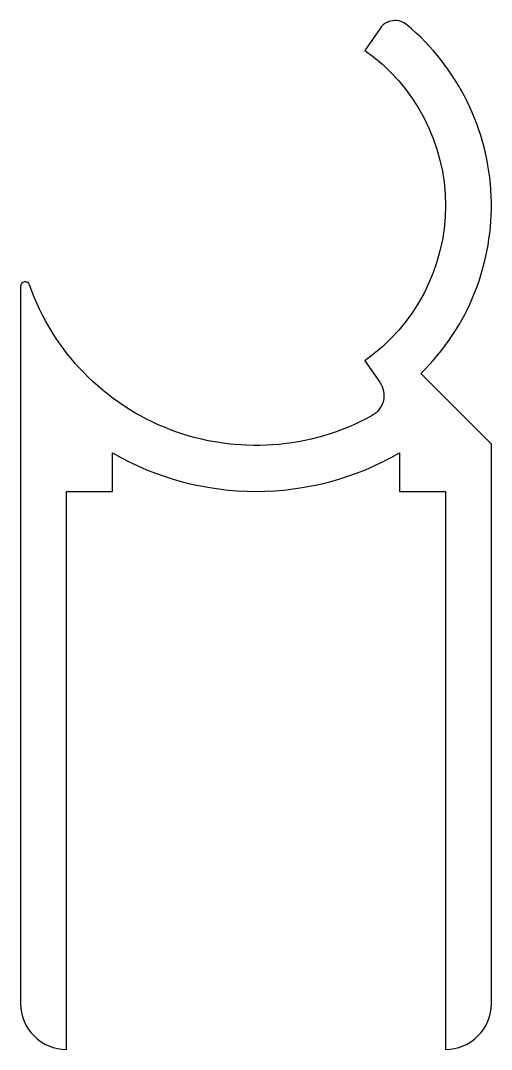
# Model space of a CAD drawing. Extents: x 250.3 to 270.8, y 222.9 to 267.7.
import ezdxf

# ---------------------------------------------------------------- set-up
doc = ezdxf.new("R2010")
doc.units = 0
doc.layers.add('ANA', color=220, linetype='CONTINUOUS')

msp = doc.modelspace()

# ---------------------------------------------------------------- linework, layer by layer
at = {"layer": 'ANA'}
msp.add_lwpolyline([(252.27, 222.938), (252.27, 247.238), (254.27, 247.238), (254.27, 248.921, 0.269193), (266.77, 248.921), (266.77, 247.238), (268.77, 247.238), (268.77, 222.938, 0.414214), (270.77, 224.938), (270.77, 249.297), (267.697, 252.37, 0.443675), (267.089, 267.557, 0.439262), (265.921, 267.401), (265.252, 266.446, -0.520567), (265.252, 252.93), (265.91, 251.991, -0.445618), (265.575, 250.542, -0.464193), (250.659, 256.23, 0.844138), (250.27, 256.164), (250.27, 224.938, 0.414214)], format="xyb", close=True, dxfattribs=at)

doc.saveas('drawing.dxf')
